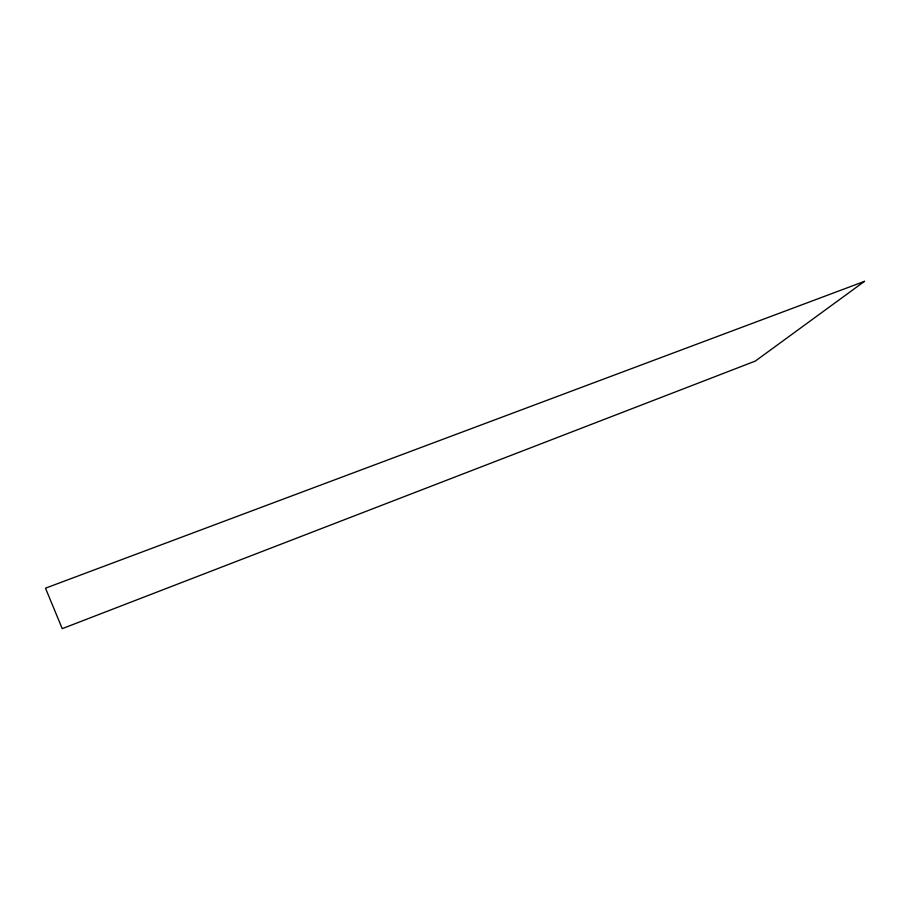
<?xml version="1.0" encoding="UTF-8"?>
<svg xmlns="http://www.w3.org/2000/svg" width="910" height="910" viewBox="0 0 910 910"><rect width="100%" height="100%" fill="white"/><g stroke="black" fill="none" stroke-linecap="round" stroke-linejoin="round"><path stroke-width="1.36" d="M864.5 281.349L755.345 361.065L62.221 628.651L45.5 588.178L864.5 281.349"/></g></svg>
